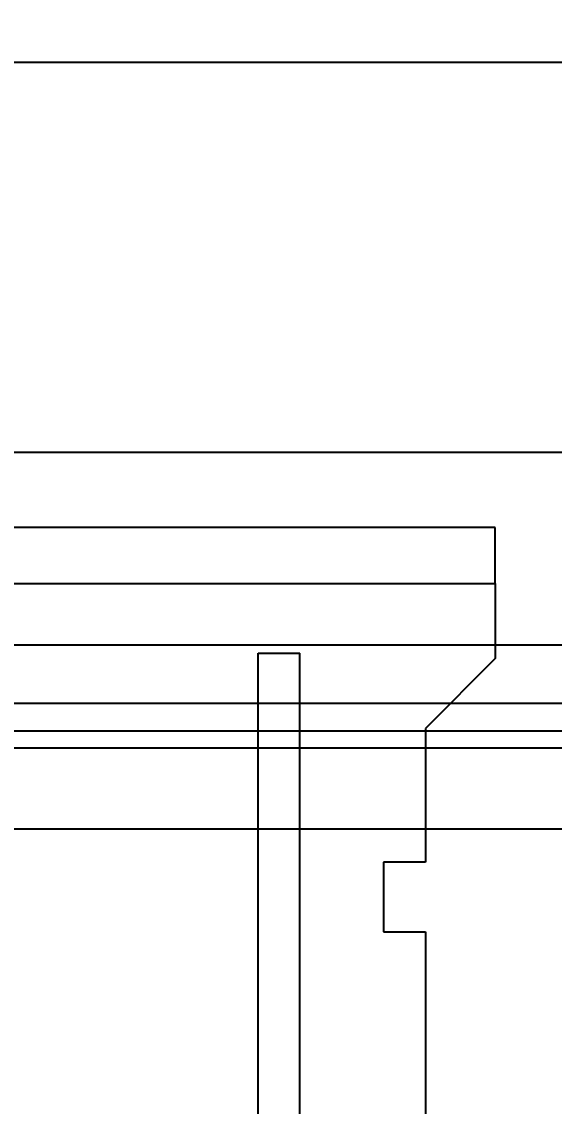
# Model space of a CAD drawing. Header units: inches. Extents: x -347369 to -260369, y 119522 to 149869.
# Drawn here: x -344388.4 to -344197.4, y 139558.1 to 139947.1 of the extents above; entities that cross this region are included whole.
import ezdxf

# ---------------------------------------------------------------- set-up
doc = ezdxf.new("R2010")
doc.units = ezdxf.units.IN
doc.header["$LTSCALE"] = 300
doc.layers.add('INCASTELLATURA MOT', color=4, linetype='Continuous')
doc.layers.add('QUOTE', color=7, linetype='Continuous')
doc.styles.get("Standard").update_dxf_attribs({"font": 'romans.shx'})
doc.dimstyles.new('sc1a100_pollici', dxfattribs={"dimscale": 100, "dimtxt": 3, "dimasz": 3, "dimexe": 0, "dimexo": 0, "dimgap": 1, "dimtad": 1, "dimzin": 12, "dimdsep": 46, "dimtxsty": 'Standard', "dimblk": 'CLOSEDBLANK', "dimcen": 1, "dimclrd": 253, "dimclre": 253, "dimclrt": 2, "dimadec": 0, "dimazin": 3, "dimtfac": 1, "dimtmove": 0, "dimatfit": 1, "dimldrblk": 'CLOSEDBLANK', "dimfxl": 1, "dimtolj": 1, "dimtzin": 0, "dimarcsym": 0})

# ---------------------------------------------------------------- blocks, each defined once
blk = doc.blocks.new('_ClosedBlank')
at = {"color": 0, "linetype": 'ByBlock', "lineweight": -2}
for p, q in [((-1, 0.1667), (0, 0)), ((-1, 0.1667), (-1, -0.1667)), ((0, 0), (-1, -0.1667))]:
    blk.add_line(p, q, dxfattribs=at)
blk = doc.blocks.new('*D15')
at = {"layer": 'Defpoints', "color": 0, "transparency": 16777216}
for p in [(-345563.63, 144199.66), (-325383.62, 140999.66), (-345563.63, 139848.16)]:
    blk.add_point(p, dxfattribs=at)
at = {"layer": 'QUOTE', "color": 253, "lineweight": -2, "transparency": 16777216}
for p, q in [((-345563.63, 139848.16), (-345563.63, 144199.66)), ((-325683.62, 144199.66), (-345263.63, 144199.66)), ((-325383.62, 140999.66), (-325383.62, 144199.66))]:
    blk.add_line(p, q, dxfattribs=at)
at = {"layer": 'QUOTE', "color": 253, "lineweight": -2, "transparency": 16777216, "xscale": 300, "yscale": 300, "zscale": 300, "rotation": 180}
blk.add_blockref('_ClosedBlank', (-345563.63, 144199.66), dxfattribs=at)
at = {"layer": 'QUOTE', "color": 253, "lineweight": -2, "transparency": 16777216, "xscale": 300, "yscale": 300, "zscale": 300}
blk.add_blockref('_ClosedBlank', (-325383.62, 144199.66), dxfattribs=at)
at = {"layer": 'QUOTE', "color": 2, "transparency": 16777216, "char_height": 300, "attachment_point": 5}
for s, insert in [('\\A1;20180', (-335458.63, 144449.66)), ('\\A1;[66\'-2 1/2"]', (-335458.63, 143871.08))]:
    blk.add_mtext(s, dxfattribs=dict(at, insert=insert))
blk = doc.blocks.new('*U50')
at = {"layer": 'INCASTELLATURA MOT', "linetype": 'Continuous'}
for p, q in [((-6000, 724), (0, 724)), ((-6000, 703), (0, 703)), ((-10, 692.97), (-5990, 692.97)), ((-6006.19, 687), (-14.39, 687)), ((-6010.29, 658), (-0.71, 658))]:
    blk.add_line(p, q, dxfattribs=at)
at = {"layer": 'INCASTELLATURA MOT'}
blk.add_lwpolyline([(-6004.99, 933), (-5, 933), (-5, 793), (-6004.99, 793)], close=True, dxfattribs=at)
blk = doc.blocks.new('A$C2dc59534')
at = {"layer": 'INCASTELLATURA MOT', "color": 40, "linetype": 'Continuous', "lineweight": 25}
for p, q in [((624, 816), (424, 816)), ((624, 796), (624, 816)), ((429, 796), (624, 796)), ((449, 796), (624, 796)), ((624, 796), (624, 769)), ((539, 771), (554, 771)), ((539, 471), (539, 771)), ((554, 471), (554, 771)), ((624, 769), (599, 744)), ((599, 744), (599, 696)), ((599, 696), (584, 696)), ((584, 696), (584, 671)), ((584, 671), (599, 671)), ((599, 671), (599, 528))]:
    blk.add_line(p, q, dxfattribs=at)

msp = doc.modelspace()

# ---------------------------------------------------------------- block references
msp.add_blockref('A$C2dc59534', (-344842.629, 138949.656))
at = {"layer": 'INCASTELLATURA MOT'}
msp.add_blockref('*U50', (-338583.625, 138999.656), dxfattribs=at)

# ---------------------------------------------------------------- dimensions: what is measured, and where the dimension line sits
at = {"layer": 'QUOTE'}
dim = msp.add_linear_dim(base=(-345563.625, 144199.656), p1=(-325383.625, 140999.656), p2=(-345563.625, 139848.156), dimstyle='sc1a100_pollici', override={"dimpost": '\\X'}, dxfattribs=at)
dim.commit()
dim.dimension.update_dxf_attribs({"geometry": '*D15', "text_midpoint": (-335458.627, 144199.656), "dimtype": 160})

doc.saveas('drawing.dxf')
